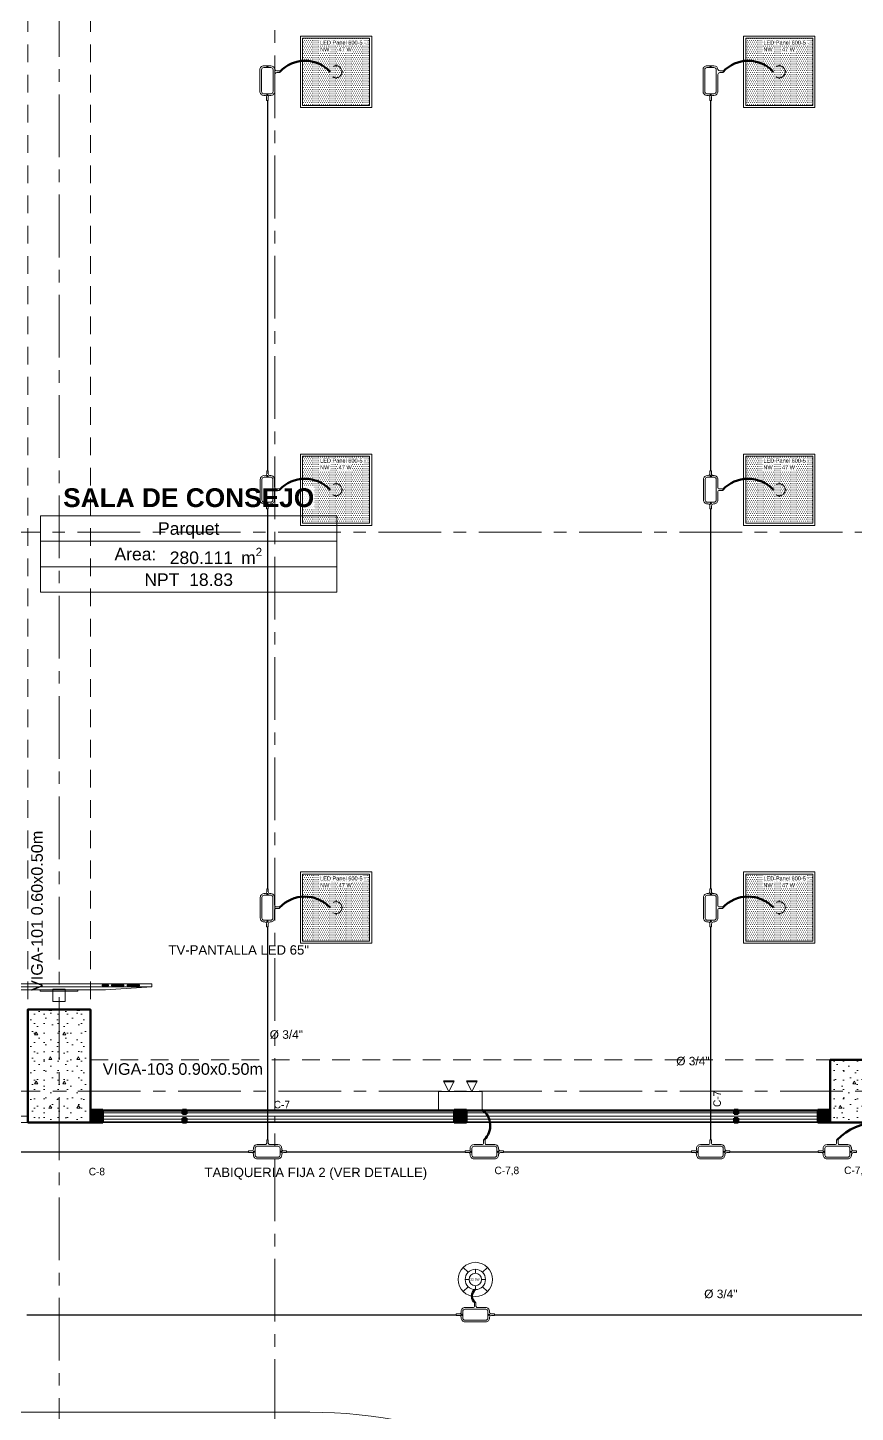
# Model space of a CAD drawing. Header units: inches. Extents: x -38 to 5698, y -33 to 92.
# Drawn here: x 407.07 to 413.67, y 27.39 to 38.43 of the extents above; entities that cross this region are included whole.
import ezdxf
from ezdxf.lldxf.tags import DXFTag

# ---------------------------------------------------------------- set-up
doc = ezdxf.new("R2010")
doc.units = ezdxf.units.IN
doc.header["$MEASUREMENT"] = 0
doc.set_wipeout_variables(frame=1)
for name, pattern in [('CONTINUA', [0]), ('DASHED', [0.75, 0.5, -0.25]), ('Hidden Line', [0.195611, 0.141111, -0.0545]), ('Punto & Raya', [0.65, 0.5, -0.075, 0, -0.075]), ('Wipeout_Contour', [1, 0, -1])]:
    doc.linetypes.add(name, pattern=pattern)
for name, color, linetype, lineweight in [('00 IE CKTO ILUMINACION', 3, 'Continuous', 50), ('00_IE_Luminarias', 6, 'Continuous', 30), ('01 IE LUM LED EMP DN570B', 3, 'Continuous', 13), ('ALUMBRADO_CONDUIT', 30, 'CONDUIT1', 30), ('Bancas', 1, 'Continuous', 13), ('CABLEADO EXT.', 3, 'PVCSUBT', 30), ('Luminarias', 5, 'Continuous', 20), ('pulsador', 4, 'Continuous', 40), ('Simb_Alumbrado', 140, 'CONTINUA', 30)]:
    doc.layers.add(name, color=color, linetype=linetype, lineweight=lineweight)
for name, color, linetype in [('02 _ ARQ _ ALB _ Ejes Generales', 7, 'Continuous'), ('02 _ ARQ _ EQP _ Mobiliario interior', 7, 'Continuous'), ('02 _ ARQ _ ZON _ Espacio.3D', 7, 'Continuous'), ('08 _ STR _ EXT _ 06 Columnas', 7, 'Continuous'), ('08 _ STR _ EXT _ 09 Vigas', 7, 'Continuous'), ('1TEXT', 8, 'Continuous'), ('Acabado - Muros', 7, 'Continuous'), ('Interior - Escaleras & Barandillas', 7, 'Continuous'), ('Marcador - Secciones', 251, 'Continuous'), ('Notas - Etiquetas', 251, 'Continuous')]:
    doc.layers.add(name, color=color, linetype=linetype)
doc.styles.add('Arial', font='arial.ttf')
doc.styles.add('Estilo_Generado_1', font='swisseb.ttf')
doc.styles.add('Estilo_Generado_4', font='swisse.ttf')
doc.styles.add('Estilo_Generado_7', font='swisse.ttf')
doc.styles.add('{18b73a54-fa43-428c-adcb-c1c7bbdf2c84}', font='Simplex.shx')
tags = doc.linetypes.add('CONDUIT', pattern='A,1.5,-0.210535,["con",{18b73a54-fa43-428c-adcb-c1c7bbdf2c84},S=0.2,R=0,X=0,Y=-0.065594],-0.702384', length=2.412919).pattern_tags.tags
tags[6] = DXFTag(74, 10)
tags = doc.linetypes.add('CONDUIT1', pattern='A,1,-0.19772,["con",{18b73a54-fa43-428c-adcb-c1c7bbdf2c84},S=0.2,R=0,X=0,Y=-0.065594],-0.593642', length=1.791362).pattern_tags.tags
tags[6] = DXFTag(74, 10)
tags = doc.linetypes.add('PVCSUBT', pattern='A,0.6,-0.3,0.6,-0.075691,["PVC",Standard,S=0.2,R=0,X=0,Y=-0.093724],-0.621005', length=2.196696).pattern_tags.tags
tags[10] = DXFTag(74, 10)
pattern_1 = [(0, (370.00005, 6e-09), (0, 0.3897114), [0.024375, -0.200625]), (0, (370.11255, 0.19486), (0, 0.3897114), [0.024375, -0.200625]), (60, (370.00005, 6e-09), (-0.3375, 0.1948557), [0.024375, -0.200625]), (60, (370.22505, 6e-09), (-0.3375, 0.1948557), [0.024375, -0.200625]), (120, (370.02442, 6e-09), (0.3375, 0.1948557), [0.024375, -0.200625]), (120, (370.24942, 6e-09), (0.3375, 0.1948557), [0.024375, -0.200625]), (0, (370.00005, 0.0375), (0, 0.075), [0, -0.075, 0, -0.1125]), (45, (370.03755, 0.0375), (-0.05303301, 0.05303301), [0, -0.05625, 0, -0.09375])]
pattern_2 = [(0, (370.000046, 6e-09), (0, 0.030000001), [])]

# ---------------------------------------------------------------- blocks, each defined once
blk = doc.blocks.new('LUMINARIA 2')
at = {"layer": '01 IE LUM LED EMP DN570B'}
for p, q in [((-0.094, 0.094), (-0.159, 0.158)), ((0.094, 0.094), (0.159, 0.158)), ((-0.094, -0.094), (-0.159, -0.158)), ((0.094, -0.094), (0.159, -0.158))]:
    blk.add_line(p, q, dxfattribs=at)
at = {"layer": '01 IE LUM LED EMP DN570B', "ltscale": 0.4}
for p, q in [((-0.081, 0), (-0.133, 0)), ((0, 0.081), (0, 0.133)), ((0.081, 0), (0.133, 0)), ((0, -0.081), (0, -0.133))]:
    blk.add_line(p, q, dxfattribs=at)
at = {"layer": '01 IE LUM LED EMP DN570B'}
for radius in [0.224, 0.133]:
    blk.add_circle((0, 0), radius, dxfattribs=at)
at = {"layer": '01 IE LUM LED EMP DN570B', "ltscale": 0.4}
blk.add_circle((0, 0), 0.0813, dxfattribs=at)
at = {"layer": '01 IE LUM LED EMP DN570B', "color": 8, "linetype": 'ByBlock', "lineweight": 80, "insert": (-0.065, 0.016), "char_height": 0.03, "width": 0.17858, "attachment_point": 1}
blk.add_mtext('{\\C3;22.5W}', dxfattribs=at)
blk = doc.blocks.new('oval t')
at = {"layer": 'Simb_Alumbrado', "lineweight": 13}
blk.add_lwpolyline([(0.0141, 0.0102, -0.414214), (0.0041, 0.0202), (0.0041, 0.0416), (-0.0056, 0.0416), (-0.0056, 0.0202, -0.414214), (-0.0156, 0.0102), (-0.0659, 0.0102, 0.414214), (-0.0899, -0.0138), (-0.0899, -0.0183, -0.414214), (-0.1019, -0.0303), (-0.1213, -0.0303), (-0.1213, -0.04), (-0.1016, -0.04, -0.451917), (-0.0897, -0.0535, 0.451917), (-0.0659, -0.0805), (0.0659, -0.0805, 0.414214), (0.0899, -0.0566), (0.0899, -0.0512, -0.398753), (0.1019, -0.0401), (0.1213, -0.0401), (0.1213, -0.0304), (0.1019, -0.0304, -0.368669), (0.0899, -0.0176), (0.0899, -0.0138, 0.414214), (0.0659, 0.0102), (0.0141, 0.0102)], format="xyb", dxfattribs=at)
blk.add_lwpolyline([(-0.0659, 0), (0.0659, 0, -0.414214), (0.0797, -0.0138), (0.0797, -0.0566, -0.414214), (0.0659, -0.0703), (-0.0659, -0.0703, -0.414214), (-0.0797, -0.0566), (-0.0797, -0.0138, -0.414214)], format="xyb", close=True, dxfattribs=at)
for points in [[(-0.0911, -0.0352), (-0.0828, -0.0352)], [(-0.0869, -0.031), (-0.0869, -0.0394)], [(0.0837, -0.0352), (0.0921, -0.0352)], [(0.0879, -0.031), (0.0879, -0.0394)]]:
    blk.add_lwpolyline(points, dxfattribs=at)
for centre in [(-0.0869, -0.0352), (0.0879, -0.0352)]:
    blk.add_circle(centre, 0.00419, dxfattribs=at)
blk = doc.blocks.new('*U270')
at = {"layer": 'Luminarias', "linetype": 'DASHED', "lineweight": 0, "ltscale": 0.05}
blk.add_lwpolyline([(0, -0.005), (0, 0.005)], dxfattribs=at)
blk = doc.blocks.new('*U271')
at = {"color": 0, "linetype": 'ByBlock', "lineweight": -2, "transparency": 16777216}
for p, rotation in [((-0.05, 0), 90), ((0, -0.05), 180), ((0.05, 0), 269.9999999999999)]:
    blk.add_blockref('*U270', p, dxfattribs=dict(at, rotation=rotation))
blk.add_blockref('*U270', (0, 0.05), dxfattribs=at)
blk = doc.blocks.new('PANEL LED 50W')
at = {"layer": 'Luminarias'}
h = blk.add_hatch(dxfattribs=at)
h.set_pattern_fill('DOTS', color=4, scale=0.009097)
h.set_pattern_definition([(0, (0, -2e-14), (0.0072206, 0.01444116), [0, -0.01444116])])
h.paths.add_polyline_path([(-0.257, -0.257), (0.257, -0.257), (0.257, 0.257), (-0.257, 0.257)])
h.paths.add_polyline_path([(-0.13, 0.097), (0.185, 0.097), (0.185, 0.247), (-0.13, 0.247)], flags=24)
at = {"layer": 'Luminarias', "color": 4, "lineweight": 0}
for points in [[(-0.273, 0.273), (0.273, 0.273), (0.273, -0.273), (-0.273, -0.273)], [(-0.257, -0.257), (0.257, -0.257), (0.257, 0.257), (-0.257, 0.257)]]:
    blk.add_lwpolyline(points, close=True, dxfattribs=at)
at = {"layer": 'Luminarias', "color": 4, "linetype": 'DASHED', "lineweight": 0, "ltscale": 0.01}
blk.add_circle((0, 0), 0.0455, dxfattribs=at)
at = {"color": 4}
blk.add_blockref('*U271', (0, 0), dxfattribs=at)
at = {"layer": 'Luminarias', "color": 4, "insert": (-0.122, 0.239), "char_height": 0.03093, "width": 0.38285, "attachment_point": 1}
blk.add_mtext('{\\Ftxt|c0;LED Panel 600-5 - NW      47 W}', dxfattribs=at)
blk = doc.blocks.new('lumin 47')
at = {"layer": 'ALUMBRADO_CONDUIT', "xscale": 1.041283452965173, "yscale": 1.041283452965173, "zscale": 1.041283452965173}
blk.add_blockref('PANEL LED 50W', (-76.251, 24.243), dxfattribs=at)
blk = doc.blocks.new('CAJA OVAL TIPO L')
at = {"layer": 'Simb_Alumbrado', "lineweight": 13}
blk.add_lwpolyline([(-0.0491, -0.079), (-0.0491, -0.0343, -0.380413), (-0.0258, -0.0088), (-0.0258, -0.0088, 0.341426), (-0.0164, 0.0033), (-0.0164, 0.0236), (-0.0063, 0.0236), (-0.0063, 0.0033, 0.414214), (0.0063, -0.0092), (0.1138, -0.0092, -0.414214), (0.1388, -0.0343), (0.1388, -0.0382, 0.414214), (0.1513, -0.0508), (0.1716, -0.0508), (0.1716, -0.0609), (0.1513, -0.0609, 0.414214), (0.1388, -0.0734), (0.1388, -0.079, -0.414214), (0.1138, -0.104), (-0.0241, -0.104, -0.414214), (-0.0491, -0.079, 0.414214)], format="xyb", dxfattribs=at)
for points in [[(-0.0483, -0.0558), (-0.0395, -0.0558)], [(-0.0439, -0.0514), (-0.0439, -0.0602)], [(0.1323, -0.0558), (0.1411, -0.0558)], [(0.1367, -0.0514), (0.1367, -0.0602)]]:
    blk.add_lwpolyline(points, dxfattribs=at)
blk.add_lwpolyline([(-0.0241, -0.0199), (0.1138, -0.0199, -0.414214), (0.1282, -0.0343), (0.1282, -0.079, -0.414214), (0.1138, -0.0934), (-0.0241, -0.0934, -0.414214), (-0.0384, -0.079), (-0.0384, -0.0343, -0.414214)], format="xyb", close=True, dxfattribs=at)
for centre in [(-0.0439, -0.0558), (0.1367, -0.0558)]:
    blk.add_circle(centre, 0.00438, dxfattribs=at)
blk = doc.blocks.new('luz de emergencia')
at = {"color": 5, "lineweight": 40}
for p, q in [((164.149, 48.937, 0), (164.233, 48.937, 0)), ((164.331, 48.937, 0), (164.415, 48.937, 0))]:
    blk.add_line(p, q, dxfattribs=at)
at = {"layer": '00_IE_Luminarias', "color": 5, "linetype": 'Continuous', "lineweight": 13}
for p, q in [((164.191, 49.021, 0), (164.149, 48.937, 0)), ((164.233, 48.937, 0), (164.191, 49.021, 0)), ((164.373, 49.021, 0), (164.331, 48.937, 0)), ((164.415, 48.937, 0), (164.373, 49.021, 0))]:
    blk.add_line(p, q, dxfattribs=at)
at = {"layer": '00_IE_Luminarias', "color": 5, "linetype": 'Continuous', "lineweight": 13, "elevation": 0}
blk.add_lwpolyline([(164.457, 49.021), (164.107, 49.021), (164.107, 49.167), (164.457, 49.167)], close=True, dxfattribs=at)

msp = doc.modelspace()

# ---------------------------------------------------------------- hatches: boundary and pattern name
at = {"layer": '08 _ STR _ EXT _ 06 Columnas', "linetype": 'Continuous', "lineweight": 9}
h = msp.add_hatch(dxfattribs=at)
h.set_pattern_fill('HORMIGÓN_EN_MASA_0002', style=0, pattern_type=2)
h.set_pattern_definition(pattern_1)
h.paths.add_polyline_path([(413.47, 29.7), (414.57, 29.7), (414.57, 31), (414.07, 31), (414.07, 30.2), (413.47, 30.2)])
h = msp.add_hatch(dxfattribs=at)
h.set_pattern_fill('HORMIGÓN_EN_MASA_0002', style=0, pattern_type=2)
h.set_pattern_definition(pattern_1)
h.paths.add_polyline_path([(407.07, 29.7), (407.57, 29.7), (407.57, 30.6), (407.07, 30.6)])

# ---------------------------------------------------------------- linework, layer by layer
at = {"layer": '02 _ ARQ _ ALB _ Ejes Generales', "color": 251, "linetype": 'Punto & Raya', "lineweight": 13}
for p, q in [((407.32, 45.9), (407.32, 2.05)), ((425.57, 29.95), (374.845, 29.95))]:
    msp.add_line(p, q, dxfattribs=at)
at = {"layer": '02 _ ARQ _ EQP _ Mobiliario interior', "color": 175, "linetype": 'Continuous', "lineweight": 13}
for p, q in [((406.581, 30.781), (408.059, 30.781)), ((407.714, 30.796), (407.665, 30.796)), ((407.665, 30.796), (407.665, 30.789)), ((407.665, 30.789), (407.714, 30.789)), ((407.714, 30.789), (407.714, 30.796)), ((407.837, 30.796), (407.739, 30.796)), ((407.739, 30.796), (407.739, 30.789)), ((407.739, 30.789), (407.837, 30.789)), ((407.837, 30.789), (407.837, 30.796)), ((407.961, 30.796), (407.862, 30.796)), ((407.862, 30.796), (407.862, 30.789)), ((407.862, 30.789), (407.961, 30.789)), ((407.961, 30.789), (407.961, 30.796))]:
    msp.add_line(p, q, dxfattribs=at)
at = {"layer": '02 _ ARQ _ EQP _ Mobiliario interior', "color": 175, "linetype": 'Continuous', "lineweight": 13, "flags": 128}
for points in [[(406.581, 30.806), (408.059, 30.806), (408.059, 30.781), (407.69, 30.756), (406.951, 30.756), (406.581, 30.781)], [(407.27, 30.763), (407.37, 30.763), (407.37, 30.663), (407.27, 30.663)]]:
    msp.add_lwpolyline(points, close=True, dxfattribs=at)
msp.add_lwpolyline([(407.47, 30.756), (407.47, 30.746), (407.17, 30.746), (407.17, 30.756)], dxfattribs=at)
at = {"layer": '02 _ ARQ _ ZON _ Espacio.3D', "color": 252, "linetype": 'Continuous', "lineweight": 13}
for p, q in [((407.171, 34.538), (407.171, 33.928)), ((407.171, 34.538), (409.536, 34.538)), ((409.536, 33.928), (409.536, 34.538)), ((409.536, 34.335), (407.171, 34.335)), ((407.171, 34.131), (409.536, 34.131)), ((407.171, 33.928), (409.536, 33.928))]:
    msp.add_line(p, q, dxfattribs=at)
at = {"layer": '02 _ ARQ _ ZON _ Espacio.3D', "color": 254, "linetype": 'Continuous', "lineweight": 0, "flags": 128}
for points in [[(400.07, 30.6), (400.57, 30.6), (400.57, 29.75), (407.07, 29.75), (407.07, 30.6), (407.57, 30.6), (407.57, 29.75), (413.47, 29.75), (413.47, 30.2), (414.07, 30.2)], [(421.42, 27), (421.42, 29.7), (393.07, 29.7)]]:
    msp.add_lwpolyline(points, dxfattribs=at)
at = {"layer": '08 _ STR _ EXT _ 06 Columnas', "color": 7, "linetype": 'Continuous', "lineweight": 60, "flags": 128}
msp.add_lwpolyline([(413.47, 29.7), (414.57, 29.7), (414.57, 31), (414.07, 31), (414.07, 30.2), (413.47, 30.2)], close=True, dxfattribs=at)
at = {"layer": '08 _ STR _ EXT _ 06 Columnas', "color": 7, "linetype": 'Continuous', "lineweight": 80, "flags": 128}
msp.add_lwpolyline([(407.07, 29.7), (407.57, 29.7), (407.57, 30.6), (407.07, 30.6)], close=True, dxfattribs=at)
at = {"layer": '08 _ STR _ EXT _ 09 Vigas', "color": 251, "linetype": 'Hidden Line', "lineweight": 13}
for p, q in [((407.07, 30.2), (407.07, 39.4)), ((407.57, 30.2), (407.57, 39.4)), ((407.57, 30.2), (414.07, 30.2))]:
    msp.add_line(p, q, dxfattribs=at)
at = {"layer": 'Acabado - Muros', "color": 7, "linetype": 'Continuous', "lineweight": 60}
for p, q in [((407.57, 29.8), (407.57, 29.75)), ((407.57, 29.75), (407.57, 29.7)), ((413.47, 29.8), (413.47, 29.75)), ((413.47, 29.75), (413.47, 29.7))]:
    msp.add_line(p, q, dxfattribs=at)
at = {"layer": 'ALUMBRADO_CONDUIT', "color": 30, "lineweight": 30, "ltscale": 0.4, "true_color": 0xf26722}
for p, q in [((408.982, 37.851), (408.982, 34.898)), ((412.516, 37.851), (412.516, 34.898)), ((408.982, 34.594), (408.982, 31.564)), ((412.516, 34.594), (412.516, 31.564))]:
    msp.add_line(p, q, dxfattribs=at)
for points in [[(405.601, 29.466), (408.831, 29.466)], [(409.135, 29.466), (410.559, 29.466)], [(410.864, 29.466), (412.365, 29.466)], [(412.67, 29.466), (413.375, 29.466)], [(407.064, 28.166), (410.488, 28.166)], [(410.793, 28.166), (414.216, 28.166)]]:
    msp.add_lwpolyline(points, dxfattribs=at)
at = {"layer": 'CABLEADO EXT.', "color": 3, "lineweight": 80}
for centre, radius, start, end in [((407.369, 36.246), 2.763, 94.6595, 134.0782), ((409.282, 37.895), 0.273, 42.8, 137.2), ((412.816, 37.895), 0.273, 42.8, 137.2), ((409.28, 34.557), 0.277, 43.1507, 136.8493), ((412.815, 34.557), 0.277, 43.1507, 136.8493), ((409.28, 31.224), 0.277, 43.1507, 136.8493), ((412.815, 31.224), 0.277, 43.1507, 136.8493), ((413.857, 29.237), 0.464, 91.4682, 135.5368), ((410.677, 28.314), 0.0641, 126.0183, 233.9817)]:
    msp.add_arc(centre, radius, start, end, dxfattribs=at)
at = {"layer": 'Interior - Escaleras & Barandillas', "color": 161, "linetype": 'Continuous', "lineweight": 13}
msp.add_line((409.32, 27.388), (395.525, 27.388), dxfattribs=at)
msp.add_arc((409.32, 23.55), 3.838, 270, 90, dxfattribs=at)
at = {"layer": 'Marcador - Secciones', "color": 251, "linetype": 'Punto & Raya', "lineweight": 13}
msp.add_line((374.667, 34.407), (425.94, 34.407), dxfattribs=at)

# ---------------------------------------------------------------- block references
for p in [(485.78, 13.837), (489.315, 13.837), (485.78, 10.503), (489.315, 10.503), (485.78, 7.17), (489.315, 7.17)]:
    msp.add_blockref('lumin 47', p)
at = {"layer": '01 IE LUM LED EMP DN570B', "xscale": 0.6105334384153049, "yscale": 0.6105334384153049, "zscale": 0.6105334384153049}
msp.add_blockref('LUMINARIA 2', (410.64, 28.447), dxfattribs=at)
at = {"layer": 'ALUMBRADO_CONDUIT', "linetype": 'CONDUIT', "lineweight": 30, "xscale": 1.253906979044094, "yscale": 1.253906979044094, "zscale": 1.253906979044094, "rotation": 270}
for p in [(409.052, 38.066), (412.586, 38.066)]:
    msp.add_blockref('CAJA OVAL TIPO L', p, dxfattribs=at)
at = {"layer": 'Bancas', "color": 252, "true_color": 0x939598, "xscale": 1.253906979044094, "yscale": 1.253906979044094, "zscale": 1.253906979044094, "rotation": 270}
for p in [(409.026, 34.746), (412.561, 34.746), (409.026, 31.412), (412.561, 31.412)]:
    msp.add_blockref('oval t', p, dxfattribs=at)
at = {"layer": 'Bancas', "color": 252, "true_color": 0x939598, "xscale": 1.253906979044094, "yscale": 1.253906979044094, "zscale": 1.253906979044094}
for p in [(408.983, 29.51), (410.712, 29.51), (412.517, 29.51), (413.527, 29.51), (410.64, 28.21)]:
    msp.add_blockref('oval t', p, dxfattribs=at)

# ---------------------------------------------------------------- texts
at = {"layer": '00 IE CKTO ILUMINACION', "color": 3, "linetype": 'CONTINUA', "lineweight": 15}
for s, p in [('C-8', (407.557, 29.278)), ('C-7,8', (410.793, 29.287)), ('C-7,8', (413.581, 29.288))]:
    msp.add_text(s, height=0.06, dxfattribs=at).set_placement(p)
at = {"layer": '02 _ ARQ _ ZON _ Espacio.3D', "color": 252, "lineweight": 25, "attachment_point": 2}
for s, insert, char_height, style in [('\\A1;{\\pqc;\\pt0;\\fSwis721 Ex BT|b1|i0|c0|p34;SALA DE CONSEJO}', (408.354, 34.758), 0.15, 'Estilo_Generado_1'), ('\\A1;{\\pqc;\\pt0;\\fSwis721 Ex BT|b0|i0|c238|p34;Parquet}', (408.354, 34.487), 0.1, 'Estilo_Generado_7'), ('\\A1;{\\pqc;\\pt0;\\fSwis721 Ex BT|b0|i0|c238|p34;Area: }', (407.929, 34.283), 0.1, 'Estilo_Generado_7'), ('\\A1;{\\pqc;\\pt0,0.3;\\fSwis721 Ex BT|b0|i0|c238|p34;280.111\\fSwis721 Ex BT|b0|i0|c238|p34;\\A1{\\H.66x;\\S^  ;}\\fSwis721 Ex BT|b0|i0|c238|p34; m\\fSwis721 Ex BT|b0|i0|c238|p34;\\A1{\\H.66x;\\S2^  ;}}', (408.571, 34.283), 0.1, 'Estilo_Generado_7'), ('\\A1;{\\pqc;\\pt0;\\fSwis721 Ex BT|b0|i0|c238|p34;NPT  18.83}', (408.354, 34.079), 0.1, 'Estilo_Generado_7')]:
    msp.add_mtext(s, dxfattribs=dict(at, insert=insert, char_height=char_height, style=style))
at = {"layer": '1TEXT', "color": 50, "linetype": 'Continuous', "style": 'Arial'}
for p in [(409, 30.367), (412.242, 30.155), (412.465, 28.298)]:
    msp.add_text('%%C 3/4"', height=0.0679, rotation=0, dxfattribs=at).set_placement(p)
at = {"layer": 'Notas - Etiquetas', "color": 8, "linetype": 'Continuous', "lineweight": 13, "insert": (407.098, 30.748), "char_height": 0.0925, "attachment_point": 1, "rotation": 90, "style": 'Estilo_Generado_4'}
msp.add_mtext('\\A1;{\\pql;\\fSwis721 Ex BT|b0|i0|c0|p34;VIGA-101\\fSwis721 Ex BT|b0|i0|c0|p34; \\fSwis721 Ex BT|b0|i0|c0|p34;0.60\\fSwis721 Ex BT|b0|i0|c0|p34;x\\fSwis721 Ex BT|b0|i0|c0|p34;0.50\\fSwis721 Ex BT|b0|i0|c0|p34;m}', dxfattribs=at)
at = {"layer": 'Notas - Etiquetas', "color": 8, "linetype": 'Continuous', "lineweight": 35, "insert": (408.193, 31.075), "char_height": 0.075, "attachment_point": 4, "style": 'Estilo_Generado_4'}
msp.add_mtext('\\A1;{\\pql;\\fSwis721 Ex BT|b0|i0|c0|p34;TV-PANTALLA LED 65"}', dxfattribs=at)
at = {"layer": 'Notas - Etiquetas', "color": 8, "linetype": 'Continuous', "lineweight": 13, "style": 'Estilo_Generado_4'}
for s, insert, char_height, attachment_point in [('\\A1;{\\pql;\\fSwis721 Ex BT|b0|i0|c0|p34;VIGA-103\\fSwis721 Ex BT|b0|i0|c0|p34; \\fSwis721 Ex BT|b0|i0|c0|p34;0.90\\fSwis721 Ex BT|b0|i0|c0|p34;x\\fSwis721 Ex BT|b0|i0|c0|p34;0.50\\fSwis721 Ex BT|b0|i0|c0|p34;m}', (407.668, 30.172), 0.0925, 1), ('\\A1;{\\pql;\\fSwis721 Ex BT|b0|i0|c0|p34;TABIQUERIA FIJA 2 (VER DETALLE)\\fSwis721 Ex BT|b0|i0|c0|p34; }', (408.48, 29.29), 0.075, 4)]:
    msp.add_mtext(s, dxfattribs=dict(at, insert=insert, char_height=char_height, attachment_point=attachment_point))

# ---------------------------------------------------------------- next in the draw order: wipeouts: each hides what was drawn before it
at = {"color": 254, "linetype": 'Wipeout_Contour', "lineweight": 0, "ltscale": 19533.471582}
msp.add_wipeout([(408.32, 29.733), (408.337, 29.733), (408.337, 29.7), (410.47, 29.7), (410.47, 29.75), (408.32, 29.75)], dxfattribs=at).dxf.layer = 'Acabado - Muros'
at = {"color": 254, "linetype": 'Wipeout_Contour', "lineweight": 0, "ltscale": 19549.23562}
msp.add_wipeout([(410.57, 29.75), (410.57, 29.7), (412.704, 29.7), (412.704, 29.733), (412.72, 29.733), (412.72, 29.75)], dxfattribs=at).dxf.layer = 'Acabado - Muros'

# ---------------------------------------------------------------- next in the draw order: wipeouts: each hides what was drawn before it
at = {"color": 254, "linetype": 'Wipeout_Contour', "lineweight": 0, "ltscale": 19525.87203}
msp.add_wipeout([(407.67, 29.75), (407.67, 29.7), (408.304, 29.7), (408.304, 29.733), (408.32, 29.733), (408.32, 29.75)], dxfattribs=at).dxf.layer = 'Acabado - Muros'
at = {"color": 254, "linetype": 'Wipeout_Contour', "lineweight": 0, "ltscale": 19556.835181}
msp.add_wipeout([(412.72, 29.733), (412.737, 29.733), (412.737, 29.7), (413.37, 29.7), (413.37, 29.75), (412.72, 29.75)], dxfattribs=at).dxf.layer = 'Acabado - Muros'

# ---------------------------------------------------------------- next in the draw order: linework, layer by layer
at = {"layer": 'Acabado - Muros', "color": 251, "linetype": 'Continuous', "lineweight": 13, "flags": 128}
for points in [[(407.67, 29.75), (410.47, 29.75)], [(410.57, 29.75), (413.37, 29.75)], [(407.67, 29.7), (408.304, 29.7)], [(408.337, 29.7), (410.47, 29.7)], [(410.57, 29.7), (412.704, 29.7)], [(412.737, 29.7), (413.37, 29.7)]]:
    msp.add_lwpolyline(points, dxfattribs=at)

# ---------------------------------------------------------------- next in the draw order: wipeouts: each hides what was drawn before it
at = {"color": 254, "linetype": 'Wipeout_Contour', "lineweight": 0, "ltscale": 13023.099885}
msp.add_wipeout([(410.47, 29.705), (410.47, 29.725), (408.337, 29.725), (408.337, 29.705)], dxfattribs=at).dxf.layer = 'Acabado - Muros'
at = {"color": 254, "linetype": 'Wipeout_Contour', "lineweight": 0, "ltscale": 13032.033513}
msp.add_wipeout([(412.704, 29.705), (412.704, 29.725), (410.57, 29.725), (410.57, 29.705)], dxfattribs=at).dxf.layer = 'Acabado - Muros'

# ---------------------------------------------------------------- next in the draw order: hatches: boundary and pattern name
at = {"layer": 'Acabado - Muros', "linetype": 'Continuous', "lineweight": 0}
msp.add_hatch(color=254, dxfattribs=at).paths.add_polyline_path([(410.57, 29.75), (410.47, 29.75), (410.47, 29.7), (410.57, 29.7)])

# ---------------------------------------------------------------- next in the draw order: linework, layer by layer
at = {"layer": 'Acabado - Muros', "color": 7, "linetype": 'Continuous', "lineweight": 60}
for p, q in [((410.57, 29.75), (410.47, 29.75)), ((410.47, 29.75), (410.47, 29.7)), ((410.57, 29.75), (410.57, 29.7)), ((410.57, 29.7), (410.47, 29.7))]:
    msp.add_line(p, q, dxfattribs=at)
at = {"layer": 'Acabado - Muros', "color": 7, "linetype": 'Continuous', "lineweight": 13, "flags": 128}
for points in [[(410.47, 29.705), (410.47, 29.725), (408.337, 29.725), (408.337, 29.705)], [(412.704, 29.705), (412.704, 29.725), (410.57, 29.725), (410.57, 29.705)]]:
    msp.add_lwpolyline(points, close=True, dxfattribs=at)
at = {"layer": 'Marcador - Secciones', "color": 251, "linetype": 'Punto & Raya', "lineweight": 13}
msp.add_line((409.042, 46.211), (409.042, 0.888), dxfattribs=at)

# ---------------------------------------------------------------- next in the draw order: wipeouts: each hides what was drawn before it
at = {"color": 254, "linetype": 'Wipeout_Contour', "lineweight": 0, "ltscale": 13017.434132}
msp.add_wipeout([(408.304, 29.705), (408.304, 29.725), (407.67, 29.725), (407.67, 29.705)], dxfattribs=at).dxf.layer = 'Acabado - Muros'
at = {"color": 254, "linetype": 'Wipeout_Contour', "lineweight": 0, "ltscale": 13037.699274}
msp.add_wipeout([(413.37, 29.705), (413.37, 29.725), (412.737, 29.725), (412.737, 29.705)], dxfattribs=at).dxf.layer = 'Acabado - Muros'

# ---------------------------------------------------------------- next in the draw order: hatches: boundary and pattern name
at = {"layer": 'Acabado - Muros', "linetype": 'Continuous', "lineweight": 0}
for points in [[(407.67, 29.7), (407.67, 29.75), (407.57, 29.75), (407.57, 29.7)], [(408.337, 29.733), (408.304, 29.733), (408.304, 29.7), (408.337, 29.7)], [(412.737, 29.733), (412.704, 29.733), (412.704, 29.7), (412.737, 29.7)], [(413.37, 29.7), (413.47, 29.7), (413.47, 29.75), (413.37, 29.75)]]:
    msp.add_hatch(color=254, dxfattribs=at).paths.add_polyline_path(points)

# ---------------------------------------------------------------- next in the draw order: linework, layer by layer
at = {"layer": '08 _ STR _ EXT _ 09 Vigas', "color": 251, "linetype": 'Hidden Line', "lineweight": 13}
msp.add_line((379.57, 29.7), (414.07, 29.7), dxfattribs=at)
at = {"layer": 'Acabado - Muros', "color": 7, "linetype": 'Continuous', "lineweight": 60}
for p, q in [((407.67, 29.75), (407.57, 29.75)), ((407.67, 29.75), (407.67, 29.7)), ((408.337, 29.733), (408.304, 29.733)), ((408.304, 29.733), (408.304, 29.7)), ((408.337, 29.733), (408.337, 29.7)), ((412.737, 29.733), (412.704, 29.733)), ((412.704, 29.733), (412.704, 29.7)), ((412.737, 29.733), (412.737, 29.7)), ((413.37, 29.75), (413.37, 29.7)), ((413.47, 29.75), (413.37, 29.75)), ((407.67, 29.7), (407.57, 29.7)), ((408.337, 29.7), (408.304, 29.7)), ((412.737, 29.7), (412.704, 29.7)), ((413.47, 29.7), (413.37, 29.7))]:
    msp.add_line(p, q, dxfattribs=at)
at = {"layer": 'Acabado - Muros', "color": 7, "linetype": 'Continuous', "lineweight": 13, "flags": 128}
for points in [[(408.304, 29.705), (408.304, 29.725), (407.67, 29.725), (407.67, 29.705)], [(413.37, 29.705), (413.37, 29.725), (412.737, 29.725), (412.737, 29.705)]]:
    msp.add_lwpolyline(points, close=True, dxfattribs=at)

# ---------------------------------------------------------------- next in the draw order: wipeouts: each hides what was drawn before it
at = {"color": 254, "linetype": 'Wipeout_Contour', "lineweight": 0, "ltscale": 19533.468182}
msp.add_wipeout([(408.32, 29.75), (410.47, 29.75), (410.47, 29.8), (408.337, 29.8), (408.337, 29.767), (408.32, 29.767)], dxfattribs=at).dxf.layer = 'Acabado - Muros'
at = {"color": 254, "linetype": 'Wipeout_Contour', "lineweight": 0, "ltscale": 19549.232225}
msp.add_wipeout([(412.704, 29.8), (410.57, 29.8), (410.57, 29.75), (412.72, 29.75), (412.72, 29.767), (412.704, 29.767)], dxfattribs=at).dxf.layer = 'Acabado - Muros'

# ---------------------------------------------------------------- next in the draw order: wipeouts: each hides what was drawn before it
at = {"color": 254, "linetype": 'Wipeout_Contour', "lineweight": 0, "ltscale": 19525.868629}
msp.add_wipeout([(407.67, 29.8), (407.67, 29.75), (408.32, 29.75), (408.32, 29.767), (408.304, 29.767), (408.304, 29.8)], dxfattribs=at).dxf.layer = 'Acabado - Muros'
at = {"color": 254, "linetype": 'Wipeout_Contour', "lineweight": 0, "ltscale": 19556.831785}
msp.add_wipeout([(412.72, 29.767), (412.72, 29.75), (413.37, 29.75), (413.37, 29.8), (412.737, 29.8), (412.737, 29.767)], dxfattribs=at).dxf.layer = 'Acabado - Muros'

# ---------------------------------------------------------------- next in the draw order: linework, layer by layer
at = {"layer": 'Acabado - Muros', "color": 251, "linetype": 'Continuous', "lineweight": 13, "flags": 128}
for points in [[(407.67, 29.8), (408.304, 29.8)], [(407.67, 29.75), (410.47, 29.75)], [(408.337, 29.8), (410.47, 29.8)], [(410.57, 29.8), (412.704, 29.8)], [(410.57, 29.75), (413.37, 29.75)], [(412.737, 29.8), (413.37, 29.8)]]:
    msp.add_lwpolyline(points, dxfattribs=at)

# ---------------------------------------------------------------- next in the draw order: wipeouts: each hides what was drawn before it
at = {"color": 254, "linetype": 'Wipeout_Contour', "lineweight": 0, "ltscale": 13017.436692}
msp.add_wipeout([(408.304, 29.795), (407.67, 29.795), (407.67, 29.775), (408.304, 29.775)], dxfattribs=at).dxf.layer = 'Acabado - Muros'
at = {"color": 254, "linetype": 'Wipeout_Contour', "lineweight": 0, "ltscale": 13032.03607}
msp.add_wipeout([(412.704, 29.795), (410.57, 29.795), (410.57, 29.775), (412.704, 29.775)], dxfattribs=at).dxf.layer = 'Acabado - Muros'

# ---------------------------------------------------------------- next in the draw order: hatches: boundary and pattern name
at = {"layer": 'Acabado - Muros', "linetype": 'Continuous', "lineweight": 0}
msp.add_hatch(color=254, dxfattribs=at).paths.add_polyline_path([(407.67, 29.8), (407.57, 29.8), (407.57, 29.75), (407.67, 29.75)])
h = msp.add_hatch(dxfattribs=at)
h.set_pattern_fill('CONTRACHAPADO_0002', color=254, style=0, pattern_type=2)
h.set_pattern_definition(pattern_2)
h.paths.add_polyline_path([(408.304, 29.795), (407.67, 29.795), (407.67, 29.775), (408.304, 29.775)])
h = msp.add_hatch(dxfattribs=at)
h.set_pattern_fill('CONTRACHAPADO_0002', color=254, style=0, pattern_type=2)
h.set_pattern_definition(pattern_2)
h.paths.add_polyline_path([(412.704, 29.795), (410.57, 29.795), (410.57, 29.775), (412.704, 29.775)])

# ---------------------------------------------------------------- next in the draw order: linework, layer by layer
at = {"layer": 'Acabado - Muros', "color": 7, "linetype": 'Continuous', "lineweight": 60}
for p, q in [((407.67, 29.8), (407.57, 29.8)), ((407.67, 29.75), (407.57, 29.75)), ((407.67, 29.8), (407.67, 29.75)), ((410.57, 29.8), (410.57, 29.75))]:
    msp.add_line(p, q, dxfattribs=at)
at = {"layer": 'Acabado - Muros', "color": 7, "linetype": 'Continuous', "lineweight": 13, "flags": 128}
for points in [[(408.304, 29.795), (408.304, 29.775), (407.67, 29.775), (407.67, 29.795)], [(412.704, 29.795), (412.704, 29.775), (410.57, 29.775), (410.57, 29.795)]]:
    msp.add_lwpolyline(points, close=True, dxfattribs=at)
at = {"layer": 'ALUMBRADO_CONDUIT', "color": 30, "lineweight": 30, "ltscale": 0.4, "true_color": 0xf26722}
msp.add_line((412.516, 31.26), (412.516, 29.562), dxfattribs=at)
at = {"layer": 'CABLEADO EXT.', "color": 3, "lineweight": 80}
msp.add_arc((410.604, 29.674), 0.155, 313.4987, 53.9586, dxfattribs=at)

# ---------------------------------------------------------------- next in the draw order: texts
at = {"layer": '00 IE CKTO ILUMINACION', "color": 3, "linetype": 'CONTINUA', "lineweight": 15}
msp.add_text('C-7', height=0.06, rotation=90, dxfattribs=at).set_placement((412.598, 29.823))

# ---------------------------------------------------------------- next in the draw order: wipeouts: each hides what was drawn before it
at = {"color": 254, "linetype": 'Wipeout_Contour', "lineweight": 0, "ltscale": 13023.102444}
msp.add_wipeout([(410.47, 29.795), (408.337, 29.795), (408.337, 29.775), (410.47, 29.775)], dxfattribs=at).dxf.layer = 'Acabado - Muros'
at = {"color": 254, "linetype": 'Wipeout_Contour', "lineweight": 0, "ltscale": 13037.70183}
msp.add_wipeout([(413.37, 29.795), (412.737, 29.795), (412.737, 29.775), (413.37, 29.775)], dxfattribs=at).dxf.layer = 'Acabado - Muros'

# ---------------------------------------------------------------- next in the draw order: hatches: boundary and pattern name
at = {"layer": 'Acabado - Muros', "linetype": 'Continuous', "lineweight": 0}
for points in [[(408.337, 29.767), (408.337, 29.8), (408.304, 29.8), (408.304, 29.767)], [(410.57, 29.75), (410.57, 29.8), (410.47, 29.8), (410.47, 29.75)], [(412.737, 29.767), (412.737, 29.8), (412.704, 29.8), (412.704, 29.767)], [(413.37, 29.8), (413.37, 29.75), (413.47, 29.75), (413.47, 29.8)]]:
    msp.add_hatch(color=254, dxfattribs=at).paths.add_polyline_path(points)
h = msp.add_hatch(dxfattribs=at)
h.set_pattern_fill('CONTRACHAPADO_0002', color=254, style=0, pattern_type=2)
h.set_pattern_definition(pattern_2)
h.paths.add_polyline_path([(410.47, 29.795), (408.337, 29.795), (408.337, 29.775), (410.47, 29.775)])
h = msp.add_hatch(dxfattribs=at)
h.set_pattern_fill('CONTRACHAPADO_0002', color=254, style=0, pattern_type=2)
h.set_pattern_definition(pattern_2)
h.paths.add_polyline_path([(413.37, 29.795), (412.737, 29.795), (412.737, 29.775), (413.37, 29.775)])

# ---------------------------------------------------------------- next in the draw order: linework, layer by layer
at = {"layer": 'Acabado - Muros', "color": 7, "linetype": 'Continuous', "lineweight": 60}
for p, q in [((408.337, 29.8), (408.304, 29.8)), ((408.304, 29.8), (408.304, 29.767)), ((408.337, 29.767), (408.304, 29.767)), ((408.337, 29.8), (408.337, 29.767)), ((410.57, 29.8), (410.47, 29.8)), ((410.47, 29.8), (410.47, 29.75)), ((410.57, 29.75), (410.47, 29.75)), ((412.737, 29.8), (412.704, 29.8)), ((412.704, 29.8), (412.704, 29.767)), ((412.737, 29.767), (412.704, 29.767)), ((412.737, 29.8), (412.737, 29.767)), ((413.37, 29.8), (413.37, 29.75)), ((413.47, 29.8), (413.37, 29.8)), ((413.47, 29.75), (413.37, 29.75))]:
    msp.add_line(p, q, dxfattribs=at)
at = {"layer": 'Acabado - Muros', "color": 7, "linetype": 'Continuous', "lineweight": 13, "flags": 128}
for points in [[(410.47, 29.795), (410.47, 29.775), (408.337, 29.775), (408.337, 29.795)], [(413.37, 29.795), (413.37, 29.775), (412.737, 29.775), (412.737, 29.795)]]:
    msp.add_lwpolyline(points, close=True, dxfattribs=at)
at = {"layer": 'ALUMBRADO_CONDUIT', "color": 30, "lineweight": 30, "ltscale": 0.4, "true_color": 0xf26722}
msp.add_line((408.982, 31.26), (408.982, 29.562), dxfattribs=at)

# ---------------------------------------------------------------- next in the draw order: block references
at = {"layer": 'pulsador', "color": 4, "lineweight": 40, "xscale": -1, "rotation": 179.9990839526639}
msp.add_blockref('luz de emergencia', (246.239, 78.969, 0), dxfattribs=at)

# ---------------------------------------------------------------- next in the draw order: texts
at = {"layer": '00 IE CKTO ILUMINACION', "color": 3, "linetype": 'CONTINUA', "lineweight": 15}
msp.add_text('C-7', height=0.06, dxfattribs=at).set_placement((409.032, 29.812))

doc.saveas('drawing.dxf')
